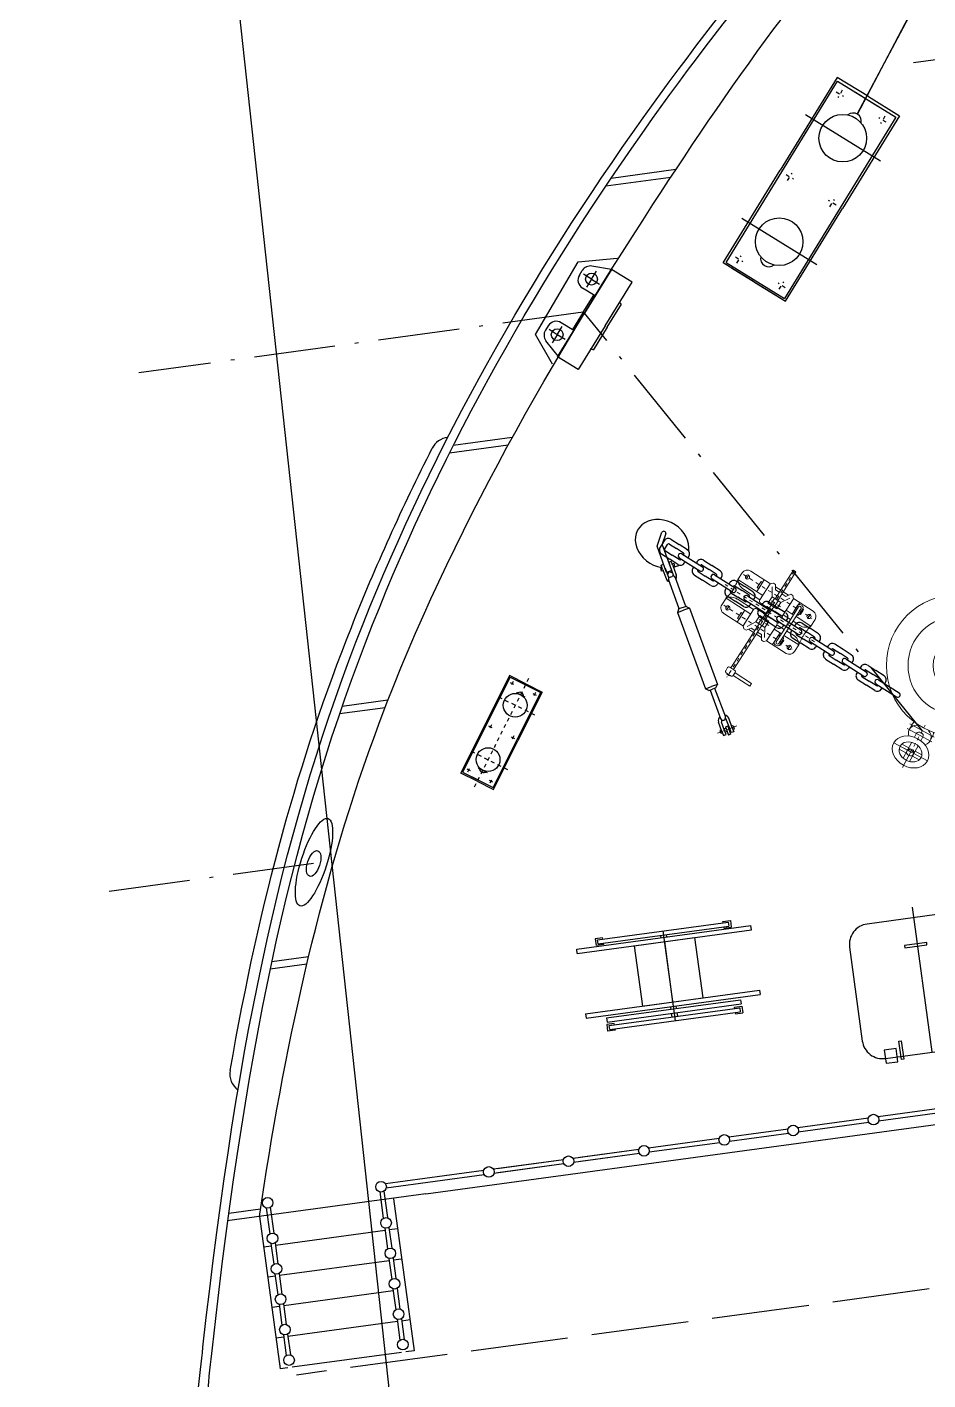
# Model space of a CAD drawing. Header units: metres. Extents: x 267365 to 277461, y 2088854 to 2108025.
# Drawn here: x 272930 to 272954.46, y 2094797.85 to 2094834.56 of the extents above; entities that cross this region are included whole.
import ezdxf

# ---------------------------------------------------------------- set-up
doc = ezdxf.new("R2010")
doc.units = ezdxf.units.M
for name, pattern in [('ACAD_ISO02W100', [15, 12, -3]), ('ACAD_ISO10W100', [18, 12, -3, 0, -3]), ('CENTER2', [28.575, 19.05, -3.175, 3.175, -3.175]), ('DASHEDX2', [38.1, 25.4, -12.7])]:
    doc.linetypes.add(name, pattern=pattern)
for name, color, linetype in [('BOAT', 30, 'Continuous'), ('line 2', 210, 'Continuous'), ('village', 3, 'Continuous')]:
    doc.layers.add(name, color=color, linetype=linetype)
doc.layers.add('line 1', color=250, linetype='Continuous', lineweight=0)
doc.layers.add('line 3', color=250, linetype='Continuous', lineweight=0)

# ---------------------------------------------------------------- blocks, each defined once
blk = doc.blocks.new('1sh')
at = {"layer": 'line 1', "color": 0, "lineweight": 30}
for p, q in [((241032, 69521), (241200, 69642)), ((241200, 69642), (241308, 69635)), ((241047, 69557), (240987, 69513)), ((241059, 69540), (241005, 69501)), ((241043, 69505), (241018, 69511)), ((241030, 69559), (241040, 69566)), ((241037, 69549), (241030, 69559)), ((241055, 69488), (241032, 69521)), ((241050, 69574), (241040, 69566)), ((241047, 69557), (241073, 69575)), ((241057, 69564), (241050, 69574)), ((241055, 69488), (241224, 69610)), ((241073, 69575), (241085, 69559)), ((241108, 69526), (241082, 69508)), ((241120, 69510), (241108, 69526)), ((241306, 69605), (241224, 69610)), ((240804, 69364), (240980, 69491)), ((240835, 69321), (241011, 69448)), ((241082, 69508), (241028, 69469)), ((241094, 69491), (241034, 69448)), ((241043, 69505), (241041, 69478)), ((241084, 69484), (241091, 69474)), ((241091, 69474), (241102, 69482)), ((241094, 69491), (241120, 69510)), ((241112, 69489), (241102, 69482)), ((241104, 69499), (241112, 69489)), ((240769, 69364), (240281, 69012)), ((240790, 69361), (240769, 69364)), ((240769, 69364), (240797, 69326)), ((240829, 69315), (240796, 69361)), ((240824, 69288), (240797, 69326)), ((240824, 69288), (240336, 68936)), ((240827, 69309), (240824, 69288)), ((240277, 68984), (240281, 69012)), ((240281, 69012), (240309, 68974)), ((240282, 68976), (240099, 68845)), ((240303, 68948), (240121, 68814)), ((240277, 68984), (240292, 68962)), ((240308, 68940), (240292, 68962)), ((240308, 68940), (240336, 68936)), ((240336, 68936), (240309, 68974)), ((239994, 68811), (240004, 68818)), ((240001, 68801), (239994, 68811)), ((240014, 68826), (240004, 68818)), ((240011, 68809), (240071, 68852)), ((240021, 68816), (240014, 68826)), ((240023, 68792), (240077, 68831)), ((240011, 68809), (239985, 68790)), ((239985, 68790), (239997, 68774)), ((239997, 68774), (240023, 68792)), ((240050, 68793), (239998, 68756)), ((240008, 68742), (239998, 68756)), ((240060, 68779), (240008, 68742)), ((240013, 68785), (240022, 68773)), ((240021, 68741), (240047, 68760)), ((240031, 68759), (240036, 68752)), ((240033, 68800), (240042, 68788)), ((240047, 68760), (240101, 68799)), ((240060, 68779), (240050, 68793)), ((240052, 68774), (240057, 68767)), ((240058, 68743), (240118, 68787)), ((240076, 68741), (240065, 68734)), ((240068, 68751), (240076, 68741))]:
    blk.add_line(p, q, dxfattribs=at)
for centre, radius, start, end in [((241304, 69620), 15.4, 276.3555, 74.9072), ((241001, 69489), 28.2, 121.2653, 185.5102), ((240991, 69477), 18.3, 35.8317, 125.8317), ((241017, 69485), 20.1, 126.5572, 156.335), ((241016, 69469), 28.2, 246.8787, 311.1236), ((241001, 69463), 18.3, 305.8317, 35.8317), ((241017, 69485), 20.1, 276.0539, 305.8317), ((240793, 69379), 18.3, 260.6718, 305.8317), ((240846, 69306), 18.3, 125.8317, 170.9915), ((240090, 68831), 28.2, 49.0253, 131.1236), ((240089, 68815), 20.1, 82.0458, 125.8317), ((240109, 68830), 17.7, 123.8854, 219.9851), ((240110, 68828), 17.7, 211.8742, 307.9738), ((240089, 68815), 20.1, 305.8317, 347.9452), ((240104, 68811), 28.2, 300.5397, 22.638)]:
    blk.add_arc(centre, radius, start, end, dxfattribs=at)
at = {"layer": 'line 2', "color": 0, "lineweight": 30}
blk.add_line((241006, 69487), (241015, 69474), dxfattribs=at)
blk = doc.blocks.new('3sh')
at = {"color": 0, "lineweight": 15}
blk.add_line((240080, 68714), (239991, 68837), dxfattribs=at)
at = {"color": 0, "lineweight": 30}
for p, q in [((240032, 68725), (240021, 68741)), ((240058, 68743), (240032, 68725)), ((240048, 68736), (240055, 68726)), ((240055, 68726), (240065, 68734))]:
    blk.add_line(p, q, dxfattribs=at)
at = {"color": 0, "linetype": 'ByBlock'}
blk.add_blockref('1sh', (0, 0), dxfattribs=at)
blk.add_blockref('1sh', (0, 0), dxfattribs=at)
blk = doc.blocks.new('4sh')
at = {"layer": 'line 3', "color": 0, "ltscale": 0.1}
for p, q in [((166539, 154623), (166464, 154728)), ((166655, 154705), (166425, 154542)), ((166707, 154569), (166537, 154449)), ((166643, 154477), (166728, 154538)), ((166643, 154477), (166561, 154418)), ((167360, 153466), (167312, 153432)), ((167408, 153500), (167360, 153466))]:
    blk.add_line(p, q, dxfattribs=at)
at = {"layer": 'line 3', "color": 0}
for p, q in [((166505, 154625), (166459, 154592)), ((166517, 154608), (166479, 154662)), ((166562, 154639), (166523, 154693)), ((166540, 154624), (166655, 154705)), ((166549, 154657), (166596, 154690)), ((166559, 154643), (166600, 154585)), ((166574, 154622), (166620, 154655)), ((166530, 154590), (166484, 154558)), ((166515, 154612), (166556, 154554)), ((166625, 154550), (166644, 154524)), ((166715, 154528), (166693, 154559)), ((166550, 154458), (166549, 154457)), ((166572, 154426), (166550, 154457)), ((166581, 154519), (166599, 154493)), ((167251, 153594), (167320, 153498)), ((167264, 153602), (167360, 153466)), ((167276, 153611), (167344, 153515)), ((167396, 153416), (167360, 153466))]:
    blk.add_line(p, q, dxfattribs=at)
at = {"layer": 'line 3', "color": 0, "linetype": 'CENTER2', "ltscale": 0.1}
blk.add_line((166534, 154630), (166669, 154439), dxfattribs=at)
at = {"layer": 'line 3', "color": 0}
for centre, radius in [((166960, 154031), 525), ((166960, 154031), 365), ((166960, 154031), 180), ((167360, 153466), 51.4)]:
    blk.add_circle(centre, radius, dxfattribs=at)
for centre, major_axis in [((166540, 154624), (115, 82)), ((166540, 154624), (71.9, 51.1)), ((166535, 154630), (22.1, 15.7))]:
    blk.add_ellipse(centre, major_axis=major_axis, ratio=0.7881, dxfattribs=at)
for centre, major_axis, start_param, end_param in [((166540, 154624), (22.1, 15.7), 3.137104, 6.287674), ((166621, 154508), (22.1, 15.7), 3.141593, 6.283185), ((166621, 154508), (71.9, 51.1), 5.180827, 6.967664), ((166643, 154477), (71.9, 51.1), 5.857645, 6.283185), ((166621, 154508), (71.9, 51.1), 2.457114, 4.24037), ((166643, 154477), (71.9, 51.1), 3.078478, 3.56318)]:
    blk.add_ellipse(centre, major_axis=major_axis, ratio=0.7881, start_param=start_param, end_param=end_param, dxfattribs=at)
blk = doc.blocks.new('2sh')
at = {"layer": 'line 3', "color": 0}
for p, q in [((241821, 68456), (241733, 68342)), ((241839, 68442), (241751, 68328)), ((241845, 68507), (241818, 68473)), ((241820, 68485), (241834, 68503)), ((241820, 68485), (241825, 68481)), ((241820, 68457), (241842, 68440)), ((241834, 68503), (241839, 68499)), ((241858, 68442), (241885, 68477)), ((241883, 68493), (241861, 68509)), ((241865, 68451), (242170, 68215)), ((241879, 68469), (242184, 68233)), ((242285, 68487), (242179, 68350)), ((242262, 68288), (242395, 68460)), ((242395, 68460), (242349, 68496)), ((241733, 68342), (241751, 68328)), ((242152, 68315), (242124, 68279)), ((242146, 68333), (242157, 68348)), ((242146, 68333), (242159, 68294)), ((242157, 68348), (242181, 68351)), ((242201, 68255), (242174, 68323)), ((242181, 68351), (242293, 68264)), ((242212, 68393), (242294, 68330)), ((242239, 68389), (242231, 68378)), ((242231, 68378), (242272, 68346)), ((242281, 68357), (242239, 68389)), ((242272, 68346), (242281, 68357)), ((242293, 68265), (242382, 68379)), ((242362, 68212), (242450, 68326)), ((242392, 68188), (242525, 68360)), ((242525, 68360), (242571, 68324)), ((242053, 68212), (242064, 68226)), ((242056, 68188), (242053, 68212)), ((242064, 68226), (242105, 68223)), ((242064, 68226), (242064, 68226)), ((242110, 68261), (242083, 68225)), ((242105, 68223), (242125, 68250)), ((242139, 68268), (242159, 68294)), ((242201, 68255), (242153, 68193)), ((242168, 68212), (242212, 68177)), ((242187, 68236), (242231, 68202)), ((242198, 68159), (242246, 68221)), ((242246, 68221), (242201, 68255)), ((242251, 68181), (242296, 68240)), ((242473, 68126), (242361, 68212)), ((242506, 68166), (242424, 68229)), ((242446, 68212), (242454, 68223)), ((242487, 68181), (242446, 68212)), ((242454, 68223), (242495, 68191)), ((242579, 68260), (242473, 68123)), ((242056, 68190), (241950, 68053)), ((242014, 68118), (242021, 68127)), ((242023, 68147), (242105, 68084)), ((242026, 68116), (242026, 68116)), ((242163, 68025), (242042, 68118)), ((242045, 68130), (242081, 68102)), ((242056, 68188), (242168, 68101)), ((242153, 68193), (242080, 68202)), ((242098, 68075), (242137, 68125)), ((242153, 68193), (242198, 68159)), ((242192, 68105), (242237, 68163)), ((242215, 68181), (242258, 68148)), ((242229, 68199), (242271, 68166)), ((242233, 68073), (242278, 68132)), ((242300, 68114), (242258, 68148)), ((242314, 68133), (242271, 68166)), ((242283, 68092), (242332, 68155)), ((242292, 68150), (242337, 68209)), ((242342, 68077), (242298, 68111)), ((242361, 68102), (242317, 68136)), ((242376, 68120), (242328, 68058)), ((242332, 68155), (242376, 68120)), ((242376, 68120), (242449, 68112)), ((242476, 68101), (242473, 68126)), ((242495, 68191), (242487, 68181)), ((242004, 67954), (242084, 68057)), ((242013, 68088), (242017, 68094)), ((242047, 68061), (242013, 68088)), ((242053, 68066), (242017, 68094)), ((242017, 68094), (242052, 68067)), ((242028, 68100), (242149, 68007)), ((242052, 68067), (242047, 68061)), ((242079, 67987), (242114, 68033)), ((242128, 68051), (242167, 68102)), ((242163, 68025), (242284, 67932)), ((242197, 67998), (242236, 68049)), ((242228, 67975), (242267, 68025)), ((242348, 67963), (242236, 68049)), ((242328, 68058), (242283, 68092)), ((242328, 68058), (242355, 67990)), ((242543, 67928), (242345, 68080)), ((242557, 67946), (242359, 68098)), ((242370, 68019), (242390, 68046)), ((242383, 67980), (242370, 68019)), ((242405, 68034), (242377, 67998)), ((242404, 68064), (242424, 68090)), ((242446, 68088), (242419, 68052)), ((242465, 68087), (242424, 68090)), ((242465, 68087), (242476, 68101)), ((241958, 67989), (242004, 67954)), ((242134, 67853), (242214, 67956)), ((242147, 67934), (242183, 67980)), ((242270, 67914), (242149, 68007)), ((242232, 67928), (242227, 67922)), ((242227, 67922), (242262, 67896)), ((242230, 67929), (242267, 67901)), ((242266, 67901), (242232, 67928)), ((242317, 67920), (242235, 67984)), ((242350, 67963), (242244, 67826)), ((242295, 67937), (242258, 67966)), ((242286, 67916), (242286, 67916)), ((242291, 67904), (242298, 67913)), ((242348, 67963), (242372, 67966)), ((242372, 67966), (242383, 67980)), ((242383, 67980), (242383, 67980)), ((242543, 67928), (242557, 67946)), ((242550, 67937), (242543, 67928)), ((242180, 67818), (242134, 67853)), ((242262, 67896), (242266, 67901))]:
    blk.add_line(p, q, dxfattribs=at)
at = {"layer": 'line 3', "color": 0, "linetype": 'CENTER2', "ltscale": 0.2}
for p, q in [((242550, 67937), (241814, 68505)), ((242344, 68482), (241977, 68006)), ((242559, 68316), (242191, 67840))]:
    blk.add_line(p, q, dxfattribs=at)
at = {"layer": 'line 3', "color": 0, "linetype": 'CENTER2'}
for p, q in [((242017, 67835), (242497, 68457)), ((242166, 68163), (242232, 68249)), ((242296, 68063), (242362, 68149))]:
    blk.add_line(p, q, dxfattribs=at)
at = {"layer": 'line 3', "color": 0, "ltscale": 0.2}
for p, q in [((242337, 68442), (242307, 68465)), ((242522, 68299), (242552, 68276)), ((242007, 68014), (241977, 68037)), ((242192, 67872), (242222, 67849))]:
    blk.add_line(p, q, dxfattribs=at)
at = {"layer": 'line 3', "color": 0}
for centre in [(242322, 68453), (242537, 68288), (241992, 68026), (242207, 67860)]:
    blk.add_circle(centre, 15.7, dxfattribs=at)
for centre, radius, start, end in [((241854, 68500), 11.4, 52.3462, 142.3462), ((241827, 68466), 11.4, 142.3462, 232.3462), ((241849, 68449), 11.4, 232.3462, 322.3462), ((241876, 68484), 11.4, 322.3462, 52.3462), ((242321, 68459), 45.7, 52.3462, 142.3462), ((242316, 68432), 84.2, 321.601, 19.7769), ((242660, 68669), 337, 218.2341, 232.3462), ((242518, 68276), 84.2, 84.9156, 143.0914), ((242660, 68669), 337, 232.3462, 246.4583), ((242543, 68288), 45.7, 322.3462, 52.3462), ((242283, 68251), 17.1, 322.3462, 52.3462), ((242351, 68198), 17.1, 52.3462, 142.3462), ((242027, 68108), 17.1, 142.3462, 232.3462), ((242034, 68117), 17.1, 52.3462, 142.3462), ((242035, 68109), 11.4, 142.3462, 232.3462), ((242035, 68109), 11.4, 52.3462, 142.3462), ((241986, 68025), 45.7, 142.3462, 232.3462), ((242064, 68079), 17.1, 232.3462, 303.2572), ((242071, 68089), 17.1, 341.4352, 52.3462), ((242178, 68115), 17.1, 232.3462, 322.3462), ((242246, 68063), 17.1, 142.3462, 232.3462), ((242011, 68037), 84.2, 264.9156, 323.0914), ((241869, 67644), 337, 52.3462, 66.4583), ((241869, 67644), 337, 38.2341, 52.3462), ((242213, 67882), 84.2, 141.601, 199.7769), ((242241, 67943), 17.1, 161.4352, 232.3462), ((242248, 67952), 17.1, 52.3462, 123.2572), ((242277, 67923), 11.4, 232.3462, 322.3462), ((242277, 67923), 11.4, 322.3462, 52.3462), ((242284, 67924), 17.1, 322.3462, 52.3462), ((242208, 67854), 45.7, 232.3462, 322.3462), ((242277, 67915), 17.1, 232.3462, 322.3462)]:
    blk.add_arc(centre, radius, start, end, dxfattribs=at)
blk = doc.blocks.new('8')
at = {"color": 0, "linetype": 'ACAD_ISO10W100', "ltscale": 50}
for p, q in [((91667, 23984), (91667, 25643)), ((95436, 21459), (95436, 24777)), ((92034, 19391), (95428, 21450))]:
    blk.add_line(p, q, dxfattribs=at)
at = {"color": 0}
for p, q in [((89136, 23490), (89136, 24974)), ((89188, 24717), (89188, 24954)), ((89136, 24732), (87998, 24732)), ((87998, 24676), (87998, 24732)), ((88228, 24676), (88228, 24732)), ((88455, 24676), (88455, 24732)), ((88682, 24675), (88682, 24732)), ((88907, 24676), (88907, 24732)), ((87998, 23826), (87998, 24644)), ((88228, 23826), (88228, 24644)), ((88457, 23826), (88457, 24644)), ((88682, 23826), (88682, 24644)), ((88907, 23826), (88907, 24644)), ((90937, 24134), (90937, 24407)), ((90989, 24114), (90989, 24388)), ((87998, 23732), (87998, 23795)), ((89132, 23732), (87998, 23732)), ((88228, 23732), (88228, 23795)), ((88682, 23732), (88682, 23795)), ((88907, 23732), (88907, 23795)), ((92737, 23305), (92737, 23645)), ((92789, 23277), (92789, 23619)), ((89136, 23490), (89136, 12925)), ((92107, 22703), (92183, 22815)), ((92183, 22815), (92515, 22588)), ((92188, 22801), (92044, 22592)), ((92143, 22737), (92088, 22656)), ((92837, 22358), (92188, 22801)), ((92107, 22703), (92030, 22591)), ((92202, 22682), (92161, 22621)), ((92030, 22591), (92363, 22364)), ((92044, 22592), (92694, 22148)), ((92848, 22361), (92515, 22588)), ((94537, 22142), (94537, 22579)), ((94589, 22104), (94589, 22544)), ((94655, 22578), (94655, 22577)), ((92695, 22137), (92363, 22364)), ((92718, 22329), (92677, 22269)), ((92837, 22358), (92694, 22148)), ((92772, 22249), (92848, 22361)), ((92772, 22249), (92695, 22137)), ((95088, 21736), (95321, 21831)), ((95321, 21831), (95810, 21445)), ((95298, 21672), (95244, 21717)), ((95298, 21672), (95343, 21726)), ((95254, 21618), (95298, 21672)), ((95298, 21672), (95352, 21627)), ((95671, 21365), (95617, 21410)), ((95671, 21365), (95716, 21419)), ((95810, 21445), (95799, 21157)), ((95671, 21365), (95626, 21311)), ((95671, 21365), (95725, 21321)), ((93588, 21126), (93541, 21071)), ((93646, 21123), (93638, 21130)), ((93682, 21093), (93646, 21123)), ((96337, 20683), (96337, 21168)), ((96389, 20638), (96389, 21122)), ((93494, 21016), (93541, 21071)), ((93529, 21001), (93568, 21048)), ((93608, 21094), (93568, 21048)), ((93572, 20964), (93612, 21011)), ((93652, 21057), (93612, 21011)), ((93623, 21096), (93651, 21072)), ((93686, 21042), (93640, 20987)), ((93682, 21093), (93674, 21100)), ((93401, 20906), (93355, 20851)), ((93542, 21000), (93425, 20862)), ((93569, 20976), (93452, 20839)), ((93460, 20904), (93452, 20910)), ((93507, 20958), (93499, 20965)), ((93534, 20935), (93542, 20928)), ((93593, 20932), (93640, 20987)), ((93308, 20797), (93355, 20851)), ((93342, 20781), (93382, 20828)), ((93422, 20875), (93382, 20828)), ((93465, 20838), (93426, 20791)), ((93500, 20823), (93453, 20768)), ((93496, 20873), (93487, 20880)), ((93355, 20780), (93239, 20643)), ((93383, 20757), (93266, 20620)), ((93320, 20739), (93312, 20746)), ((93348, 20716), (93356, 20709)), ((93386, 20744), (93426, 20791)), ((93406, 20713), (93453, 20768)), ((93121, 20577), (93168, 20632)), ((93156, 20562), (93195, 20609)), ((93215, 20687), (93168, 20632)), ((93235, 20655), (93195, 20609)), ((93279, 20618), (93239, 20572)), ((93273, 20684), (93265, 20691)), ((93313, 20603), (93267, 20548)), ((93309, 20654), (93301, 20661)), ((93169, 20561), (93052, 20424)), ((93196, 20537), (93079, 20400)), ((93134, 20520), (93125, 20526)), ((93199, 20525), (93239, 20572)), ((93220, 20493), (93267, 20548)), ((92935, 20358), (92981, 20413)), ((93028, 20467), (92981, 20413)), ((93049, 20436), (93009, 20389)), ((93087, 20465), (93079, 20472)), ((93123, 20434), (93114, 20441)), ((93161, 20496), (93169, 20489)), ((92982, 20341), (92865, 20204)), ((93009, 20318), (92893, 20181)), ((92947, 20300), (92939, 20307)), ((92969, 20343), (93009, 20389)), ((93013, 20305), (93053, 20352)), ((93036, 20277), (93081, 20333)), ((93092, 20399), (93053, 20352)), ((93127, 20384), (93080, 20329)), ((95659, 20362), (95337, 19969)), ((95614, 20329), (95360, 20020)), ((95487, 20174), (95658, 20384)), ((95658, 20384), (96281, 19873)), ((95659, 20362), (96876, 19365)), ((92842, 20248), (92795, 20193)), ((92862, 20217), (92822, 20170)), ((92900, 20245), (92892, 20252)), ((92936, 20215), (92928, 20222)), ((92975, 20277), (92983, 20270)), ((92796, 20122), (92679, 19985)), ((92748, 20138), (92795, 20193)), ((92783, 20123), (92822, 20170)), ((92826, 20086), (92866, 20133)), ((92847, 20055), (92893, 20109)), ((92906, 20179), (92866, 20133)), ((92940, 20164), (92893, 20109)), ((95487, 20174), (95316, 19965)), ((92655, 20029), (92608, 19974)), ((92823, 20098), (92706, 19961)), ((92714, 20026), (92706, 20033)), ((92761, 20081), (92752, 20088)), ((92788, 20057), (92796, 20050)), ((92562, 19919), (92608, 19974)), ((92596, 19904), (92636, 19950)), ((92676, 19997), (92636, 19950)), ((92640, 19867), (92680, 19913)), ((92719, 19960), (92680, 19913)), ((92707, 19890), (92754, 19945)), ((92749, 19996), (92741, 20002)), ((95316, 19965), (95938, 19455)), ((96554, 18972), (95337, 19969)), ((92469, 19809), (92422, 19754)), ((92609, 19902), (92492, 19765)), ((92527, 19806), (92519, 19813)), ((92636, 19879), (92520, 19742)), ((92574, 19861), (92566, 19868)), ((92602, 19838), (92610, 19831)), ((92660, 19835), (92707, 19890)), ((96904, 19363), (96281, 19873)), ((92375, 19699), (92422, 19754)), ((92410, 19684), (92449, 19731)), ((92489, 19778), (92449, 19731)), ((92533, 19741), (92493, 19694)), ((92567, 19725), (92520, 19671)), ((92563, 19776), (92555, 19783)), ((92423, 19683), (92306, 19546)), ((92450, 19660), (92333, 19522)), ((92388, 19642), (92379, 19649)), ((92415, 19618), (92423, 19612)), ((92453, 19647), (92493, 19694)), ((92474, 19616), (92520, 19671)), ((96561, 18945), (95938, 19455)), ((96876, 19365), (96554, 18972)), ((96732, 19154), (96904, 19363)), ((96614, 19251), (97953, 18298)), ((97952, 18291), (96616, 19254)), ((96777, 19244), (96653, 19093)), ((96732, 19154), (96561, 18945)), ((96937, 18789), (96937, 17627))]:
    blk.add_line(p, q, dxfattribs=at)
at = {"color": 0, "linetype": 'ACAD_ISO02W100', "ltscale": 60}
blk.add_line((87937, 11795), (87937, 24620), dxfattribs=at)
at = {"color": 0, "linetype": 'Continuous'}
for p, q in [((88245, 24675), (88090, 24675)), ((88245, 24675), (88090, 24675)), ((88245, 24644), (88091, 24644)), ((88245, 24644), (88091, 24644)), ((88473, 24676), (88317, 24676)), ((88473, 24676), (88317, 24676)), ((88472, 24644), (88318, 24644)), ((88472, 24644), (88318, 24644)), ((88700, 24676), (88544, 24676)), ((88699, 24645), (88545, 24645)), ((88926, 24676), (88771, 24676)), ((88926, 24644), (88771, 24644)), ((89192, 24675), (88997, 24675)), ((89192, 24645), (88998, 24645)), ((88245, 23826), (88089, 23826)), ((88245, 23826), (88089, 23826)), ((88472, 23826), (88316, 23826)), ((88472, 23826), (88316, 23826)), ((88699, 23826), (88543, 23826)), ((88699, 23826), (88543, 23826)), ((88926, 23826), (88770, 23826)), ((88926, 23826), (88770, 23826)), ((89196, 23827), (89000, 23827)), ((89196, 23827), (89000, 23827)), ((88244, 23794), (88090, 23794)), ((88244, 23794), (88090, 23794)), ((88471, 23795), (88317, 23795)), ((88471, 23795), (88317, 23795)), ((88698, 23795), (88544, 23795)), ((88698, 23795), (88544, 23795)), ((88925, 23795), (88771, 23795)), ((88925, 23795), (88771, 23795)), ((89197, 23795), (89000, 23795)), ((89197, 23795), (89000, 23795)), ((89217, 23043), (89217, 23776)), ((89217, 23043), (89217, 23776)), ((89248, 23043), (89248, 23776)), ((89248, 23043), (89248, 23776)), ((89217, 22448), (89217, 22971)), ((89217, 22448), (89217, 22943)), ((89248, 22448), (89248, 22971)), ((89248, 22448), (89248, 22943)), ((89217, 21885), (89217, 22376)), ((89217, 21885), (89217, 22325)), ((89248, 21885), (89248, 22376)), ((89248, 21885), (89248, 22325)), ((89217, 21285), (89217, 21813)), ((89248, 21285), (89248, 21813)), ((95124, 21677), (95264, 21762)), ((95373, 21729), (95342, 21754)), ((95021, 21553), (95135, 21692)), ((95135, 21692), (95428, 21450)), ((95313, 21546), (95382, 21631)), ((95314, 21311), (95021, 21553)), ((95436, 21459), (95320, 21555)), ((95303, 21298), (95149, 21424)), ((95151, 21427), (95161, 21441)), ((95722, 21209), (95428, 21450)), ((95436, 21459), (95552, 21364)), ((95544, 21355), (95614, 21440)), ((95713, 21450), (95743, 21424)), ((95314, 21311), (95608, 21070)), ((95722, 21209), (95766, 21349)), ((89217, 20771), (89217, 21212)), ((89248, 20771), (89248, 21212)), ((95303, 21298), (95457, 21171)), ((95608, 21070), (95722, 21209)), ((95459, 21173), (95471, 21186)), ((89217, 20171), (89217, 20699)), ((89248, 20171), (89248, 20699)), ((89217, 19571), (89217, 20099)), ((89248, 19571), (89248, 20099)), ((89672, 19637), (90750, 19637))]:
    blk.add_line(p, q, dxfattribs=at)
at = {"color": 0, "linetype": 'ByBlock'}
for p, q in [((92848, 22361), (92183, 22815)), ((90295, 22141), (90263, 22141)), ((90263, 22141), (90263, 20841)), ((90295, 22141), (90295, 20841)), ((90745, 22141), (90745, 20841)), ((90745, 22141), (90777, 22141)), ((90777, 22141), (90777, 20841)), ((90145, 21940), (90145, 21996)), ((90196, 21996), (90145, 21996)), ((90155, 21940), (90145, 21940)), ((90155, 21979), (90155, 21004)), ((90155, 21979), (90186, 21979)), ((90186, 21979), (90186, 21004)), ((90186, 21940), (90196, 21940)), ((90196, 21940), (90196, 21996)), ((90244, 21991), (90212, 21991)), ((90212, 21991), (90212, 20991)), ((90244, 21991), (90244, 20991)), ((90784, 21940), (90784, 21996)), ((90835, 21996), (90784, 21996)), ((90794, 21940), (90784, 21940)), ((90794, 21979), (90794, 21004)), ((90794, 21979), (90825, 21979)), ((90825, 21979), (90825, 21004)), ((90825, 21940), (90835, 21940)), ((90835, 21940), (90835, 21996)), ((90745, 21716), (90295, 21716)), ((90295, 21716), (90295, 21266)), ((90745, 21716), (90745, 21266)), ((90212, 21512), (90186, 21512)), ((90263, 21512), (90244, 21512)), ((90794, 21512), (90777, 21512)), ((90825, 21491), (90155, 21491)), ((90212, 21470), (90186, 21470)), ((90263, 21470), (90244, 21470)), ((90745, 21491), (90295, 21491)), ((90794, 21470), (90777, 21470)), ((90745, 21266), (90295, 21266)), ((90155, 21042), (90145, 21042)), ((90145, 21042), (90145, 20986)), ((90186, 21004), (90155, 21004)), ((90186, 21042), (90196, 21042)), ((90196, 21042), (90196, 20986)), ((90794, 21042), (90784, 21042)), ((90784, 21042), (90784, 20986)), ((90825, 21004), (90794, 21004)), ((90825, 21042), (90835, 21042)), ((90835, 21042), (90835, 20986)), ((90196, 20986), (90145, 20986)), ((90244, 20991), (90212, 20991)), ((90835, 20986), (90784, 20986)), ((90295, 20841), (90263, 20841)), ((90745, 20841), (90777, 20841))]:
    blk.add_line(p, q, dxfattribs=at)
at = {"color": 0, "linetype": 'DASHEDX2'}
for p, q in [((92808, 22224), (92067, 22730)), ((92161, 22468), (92345, 22738)), ((92185, 22763), (92212, 22745)), ((92208, 22767), (92190, 22741)), ((92081, 22611), (92107, 22593)), ((92085, 22589), (92103, 22615)), ((92506, 22542), (92480, 22560)), ((92502, 22564), (92484, 22538)), ((92402, 22389), (92376, 22407)), ((92380, 22385), (92398, 22412)), ((92533, 22214), (92717, 22484)), ((92802, 22340), (92776, 22358)), ((92798, 22362), (92780, 22336)), ((92698, 22187), (92672, 22205)), ((92676, 22183), (92694, 22210)), ((95644, 20284), (95693, 20244)), ((95690, 20288), (95649, 20239)), ((95410, 19999), (95459, 19958)), ((95415, 19953), (95455, 20002)), ((96198, 19830), (96247, 19790)), ((96244, 19834), (96203, 19785)), ((95964, 19545), (96013, 19504)), ((95969, 19499), (96010, 19549)), ((96804, 19339), (96755, 19379)), ((96799, 19385), (96759, 19335)), ((96571, 19052), (96522, 19092)), ((96526, 19048), (96566, 19098))]:
    blk.add_line(p, q, dxfattribs=at)
at = {"color": 0, "ltscale": 10}
for p, q in [((95551, 19699), (95965, 20204)), ((96248, 19129), (96661, 19634))]:
    blk.add_line(p, q, dxfattribs=at)
at = {"color": 0}
blk.add_lwpolyline([(90520, 20139), (89820, 20139, 0.414214), (89669, 19987), (89669, 19287, 0.414214), (89820, 19136), (90520, 19136, 0.414214), (90672, 19287), (90672, 19987, 0.414214)], format="xyb", close=True, dxfattribs=at)
at = {"color": 0, "linetype": 'Continuous'}
for points in [[(89633, 19898), (89731, 19898), (89731, 19987), (89633, 19987)], [(89645, 19853), (89645, 19870), (89783, 19870), (89783, 19853)], [(89645, 19853), (89645, 19870), (89783, 19870), (89783, 19853)], [(90477, 19569), (90477, 19734), (90460, 19734), (90460, 19569)], [(90477, 19569), (90477, 19734), (90460, 19734), (90460, 19569)], [(90477, 19569), (90477, 19734), (90460, 19734), (90460, 19569)]]:
    blk.add_lwpolyline(points, close=True, dxfattribs=at)
for centre, radius in [((88054, 24659), 39.3), ((88281, 24659), 39.3), ((88508, 24660), 39.3), ((88735, 24660), 39.3), ((88962, 24659), 39.3), ((89227, 24659), 39.3), ((89227, 24659), 39.3), ((88054, 23809), 39.3), ((88281, 23810), 39.3), ((88508, 23810), 39.3), ((88735, 23810), 39.3), ((88962, 23811), 39.3), ((88962, 23811), 39.3), ((89232, 23812), 39.3), ((89232, 23812), 39.3), ((89232, 23812), 39.3), ((89232, 23812), 39.3), ((89233, 23007), 39.3), ((89233, 23007), 39.3), ((89232, 22412), 39.3), ((89233, 21849), 39.3), ((95298, 21672), 43.7), ((95671, 21365), 43.7), ((89233, 21249), 39.3), ((89233, 20735), 39.3), ((89233, 20135), 39.3)]:
    blk.add_circle(centre, radius, dxfattribs=at)
at = {"color": 0}
for centre, radius in [((92254, 22602), 88), ((92625, 22349), 88), ((95758, 19952), 176), ((96453, 19383), 176)]:
    blk.add_circle(centre, radius, dxfattribs=at)
for centre, radius, start, end in [((90189, 24659), 150, 72.3131, 135.3682), ((92193, 22644), 30.3, 74.2091, 217.0732), ((94505, 22578), 150, 0, 55.3639), ((92686, 22308), 30.3, 254.2996, 37.1637), ((93615, 21102), 36, 49.6393, 139.6393), ((93522, 20993), 36, 139.6393, 229.6393), ((93555, 20988), 18, 319.6393, 139.6393), ((93616, 21088), 10.6, 49.6393, 139.6393), ((93644, 21064), 10.6, 319.6393, 49.6393), ((93659, 21065), 36, 319.6393, 49.6393), ((93429, 20883), 36, 49.6393, 139.6393), ((93537, 20994), 10.6, 139.6393, 229.6393), ((93565, 20956), 36, 229.6393, 319.6393), ((93564, 20971), 10.6, 229.6393, 319.6393), ((93439, 20851), 18, 139.6393, 229.6393), ((93430, 20868), 10.6, 49.6393, 139.6393), ((93439, 20851), 18, 229.6393, 319.6393), ((93457, 20845), 10.6, 319.6393, 49.6393), ((93472, 20846), 36, 319.6393, 49.6393), ((93335, 20773), 36, 139.6393, 229.6393), ((93350, 20775), 10.6, 139.6393, 229.6393), ((93369, 20768), 18, 319.6393, 139.6393), ((93379, 20736), 36, 229.6393, 319.6393), ((93378, 20751), 10.6, 229.6393, 319.6393), ((93242, 20664), 36, 49.6393, 139.6393), ((93252, 20631), 18, 139.6393, 229.6393), ((93243, 20649), 10.6, 49.6393, 139.6393), ((93252, 20631), 18, 229.6393, 319.6393), ((93271, 20625), 10.6, 319.6393, 49.6393), ((93286, 20627), 36, 319.6393, 49.6393), ((93149, 20554), 36, 139.6393, 229.6393), ((93164, 20555), 10.6, 139.6393, 229.6393), ((93182, 20549), 18, 319.6393, 139.6393), ((93191, 20532), 10.6, 229.6393, 319.6393), ((93056, 20444), 36, 49.6393, 139.6393), ((93066, 20412), 18, 139.6393, 229.6393), ((93057, 20429), 10.6, 49.6393, 139.6393), ((93084, 20406), 10.6, 319.6393, 49.6393), ((93099, 20407), 36, 319.6393, 49.6393), ((93192, 20517), 36, 229.6393, 319.6393), ((92962, 20334), 36, 139.6393, 229.6393), ((92977, 20336), 10.6, 139.6393, 229.6393), ((92996, 20330), 18, 319.6393, 139.6393), ((93005, 20312), 10.6, 229.6393, 319.6393), ((93066, 20412), 18, 229.6393, 319.6393), ((92869, 20225), 36, 49.6393, 139.6393), ((92879, 20192), 18, 139.6393, 229.6393), ((92870, 20210), 10.6, 49.6393, 139.6393), ((92913, 20188), 36, 319.6393, 49.6393), ((93006, 20297), 36, 229.6393, 319.6393), ((92776, 20115), 36, 139.6393, 229.6393), ((92791, 20116), 10.6, 139.6393, 229.6393), ((92809, 20110), 18, 319.6393, 139.6393), ((92879, 20192), 18, 229.6393, 319.6393), ((92898, 20186), 10.6, 319.6393, 49.6393), ((95645, 20045), 60.6, 69.199, 212.0631), ((92683, 20005), 36, 49.6393, 139.6393), ((92819, 20078), 36, 229.6393, 319.6393), ((92818, 20093), 10.6, 229.6393, 319.6393), ((92589, 19896), 36, 139.6393, 229.6393), ((92604, 19897), 10.6, 139.6393, 229.6393), ((92623, 19891), 18, 319.6393, 139.6393), ((92693, 19973), 18, 139.6393, 229.6393), ((92684, 19990), 10.6, 49.6393, 139.6393), ((92693, 19973), 18, 229.6393, 319.6393), ((92711, 19967), 10.6, 319.6393, 49.6393), ((92726, 19968), 36, 319.6393, 49.6393), ((92496, 19786), 36, 49.6393, 139.6393), ((92633, 19858), 36, 229.6393, 319.6393), ((92632, 19873), 10.6, 229.6393, 319.6393), ((92506, 19754), 18, 139.6393, 229.6393), ((92497, 19771), 10.6, 49.6393, 139.6393), ((92506, 19754), 18, 229.6393, 319.6393), ((92525, 19747), 10.6, 319.6393, 49.6393), ((92540, 19749), 36, 319.6393, 49.6393), ((92403, 19676), 36, 139.6393, 229.6393), ((92418, 19677), 10.6, 139.6393, 229.6393), ((92436, 19671), 18, 319.6393, 139.6393), ((92446, 19639), 36, 229.6393, 319.6393), ((92445, 19654), 10.6, 229.6393, 319.6393), ((92320, 19534), 18, 139.6393, 229.6393), ((92319, 19536), 19.3, 233.9088, 316.0747), ((96567, 19290), 60.6, 249.2895, 32.1536)]:
    blk.add_arc(centre, radius, start, end, dxfattribs=at)
at = {"color": 0, "linetype": 'Continuous'}
for centre, start, end in [((95298, 21700), 50.5556, 118.4319), ((95328, 21675), 320.5556, 50.5556), ((95668, 21396), 50.5556, 140.5556), ((95699, 21370), 342.6792, 50.5556)]:
    blk.add_arc(centre, 70, start, end, dxfattribs=at)
at = {"color": 0}
for centre, major_axis, ratio in [((91676, 23980), (306, -147), 0.278566), ((91667, 23984), (89.4, -42.9), 0.46055)]:
    blk.add_ellipse(centre, major_axis=major_axis, ratio=ratio, dxfattribs=at)
at = {"color": 0, "linetype": 'ByBlock'}
for start_param, end_param in [(3.447049, 8.271416), (3.447049, 8.271416), (8.731826, 8.978699)]:
    blk.add_ellipse((93662, 21111), major_axis=(127, 164), ratio=0.818064, start_param=start_param, end_param=end_param, dxfattribs=at)
at = {"color": 0}
for points, knots in [([(85808, 25837), (87365, 25489), (90263, 24802), (93367, 23642), (96704, 21081), (98439, 19149), (98958, 18459)], [3200.049478, 3200.049478, 3200.049478, 3200.049478, 4054.762169, 8726.573931, 12998.527558, 16515.520283, 16515.520283, 16515.520283, 16515.520283]), ([(85792, 25769), (87350, 25421), (90248, 24733), (93352, 23574), (96689, 21013), (98424, 19080), (98889, 18459)], [3200.049478, 3200.049478, 3200.049478, 3200.049478, 4054.762169, 8726.573931, 12998.527558, 16515.520283, 16515.520283, 16515.520283, 16515.520283]), ([(89136, 24732), (90315, 24392), (92877, 23469), (95933, 21115), (97833, 19333), (98473, 18497)], [136.452262, 136.452262, 136.452262, 136.452262, 3696.21835, 8091.377259, 11433.884164, 11433.884164, 11433.884164, 11433.884164]), ([(90234, 24802), (91473, 24407), (92890, 23795), (94192, 22977), (94591, 22701)], [5580.615565, 5580.615565, 5580.615565, 5580.615565, 8726.573931, 10176.597375, 10176.597375, 10176.597375, 10176.597375])]:
    blk.add_open_spline(points, degree=3, knots=knots, dxfattribs=at)
at = {"color": 0, "linetype": 'ByBlock'}
for name, p, rotation in [('3sh', (-155350, 53190), 336.5628044330392), ('2sh', (-152196, -36076), 357.2549810840439)]:
    blk.add_blockref(name, p, dxfattribs=dict(at, rotation=rotation))
at = {"color": 0, "rotation": 18.47368256054529}
blk.add_blockref('4sh', (-17073, -179930), dxfattribs=at)

msp = doc.modelspace()

# ---------------------------------------------------------------- linework, layer by layer
at = {"layer": 'village', "color": 3}
msp.add_lwpolyline([(273002.953, 2095218.417), (272970.339, 2095092.579), (272909.958, 2095071.945), (272943.855, 2094760.628), (272969.301, 2094662.164), (272960.917, 2094590.393), (272898.281, 2094571.93), (272851.181, 2094576.054), (272827.639, 2094714.828), (272797.931, 2094784.101), (272759.73, 2094794.992), (272661.127, 2094789.691), (272558.244, 2094757.513), (272542.714, 2094737.178), (272561.904, 2094580.411), (272550.905, 2094555.67), (272421.718, 2094449.261), (272332.696, 2094367.828), (272292.413, 2094358.555), (272233.879, 2094387.239), (272241.162, 2094317.785)], dxfattribs=at)

# ---------------------------------------------------------------- block references
at = {"layer": 'BOAT', "xscale": 0.003670803171036142, "yscale": 0.003670803171036142, "zscale": 0.003670803171036142, "rotation": 97.74185161800006}
msp.add_blockref('8', (273070.348, 2094490.301), dxfattribs=at)

doc.saveas('drawing.dxf')
